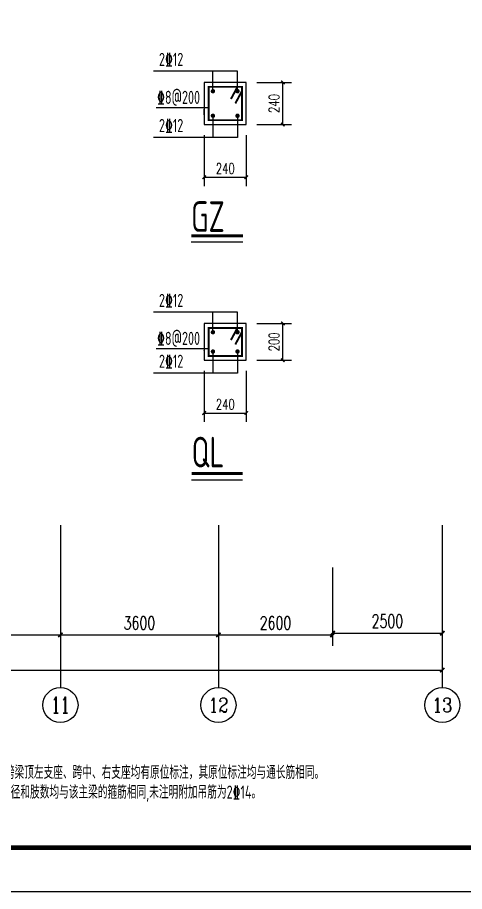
# Model space of a CAD drawing. Extents: x 1051052 to 1482120, y -981644 to -673261.
# Drawn here: x 1132918 to 1143104, y -981644 to -961714 of the extents above; entities that cross this region are included whole.
import ezdxf
from ezdxf.enums import TextEntityAlignment as Align

# ---------------------------------------------------------------- set-up
doc = ezdxf.new("R2010")
doc.units = 0
doc.header["$LTSCALE"] = 1000
doc.header["$MEASUREMENT"] = 0
for name, color, linetype in [('82', 2, 'Continuous'), ('AXIS', 3, 'Continuous'), ('AXIS_TEXT', 7, 'Continuous'), ('DIM_SYMB', 3, 'Continuous'), ('PUB_DIM', 3, 'Continuous'), ('PUB_TEXT', 7, 'Continuous'), ('TK', 142, 'Continuous'), ('填充', 8, 'Continuous'), ('钢筋', 1, 'Continuous')]:
    doc.layers.add(name, color=color, linetype=linetype)
doc.layers.add('TITLE', color=7, linetype='Continuous', lineweight=25)
doc.styles.add('_TCH_AXIS', font='COMPLEX', dxfattribs={"bigfont": 'GBCBIG'})
doc.styles.add('_TCH_DIM_T3', font='SIMPLEX', dxfattribs={"width": 0.705882, "bigfont": 'GBCBIG'})
doc.styles.add('COMPLEX', font='COMPLEX')
doc.styles.add('FromPkpm', font='Pkpmeng', dxfattribs={"width": 0.7, "bigfont": 'hztxt'})
doc.styles.get("Standard").update_dxf_attribs({"font": 'tssdeng.shx', "width": 0.7, "bigfont": '0hztxt.shx'})
doc.styles.add('TSSD_Dimension', font='Tssdeng.shx', dxfattribs={"width": 0.7, "bigfont": 'Hztxt.shx'})
doc.dimstyles.new('_TCH_ARCH&&100', dxfattribs={"dimtxt": 297.5, "dimasz": 100, "dimexe": 250, "dimexo": 300, "dimgap": 126.25, "dimtad": 1, "dimdec": 0, "dimzin": 0, "dimdsep": 46, "dimtxsty": '_TCH_DIM_T3', "dimblk": 'ARCHTICK', "dimcen": 0.09, "dimclrt": 7, "dimazin": 2, "dimtfac": 1, "dimtdec": 0, "dimtix": 1, "dimtmove": 2, "dimatfit": 3, "dimfxl": 0, "dimtolj": 1, "dimtzin": 0, "dimarcsym": 0})
doc.dimstyles.new('TCH-25-0.4&&80', dxfattribs={"dimtxt": 238, "dimasz": 80, "dimexe": 200, "dimexo": 240, "dimgap": 80, "dimtad": 1, "dimdec": 0, "dimlfac": 0.25, "dimzin": 0, "dimdsep": 46, "dimtxsty": '_TCH_DIM_T3', "dimblk": 'ARCHTICK', "dimcen": 0.09, "dimclrt": 7, "dimazin": 2, "dimtfac": 1, "dimtdec": 0, "dimtix": 1, "dimtmove": 2, "dimatfit": 3, "dimfxl": 0, "dimtolj": 1, "dimtzin": 0, "dimarcsym": 0})

# ---------------------------------------------------------------- blocks, each defined once
blk = doc.blocks.new('_ArchTick')
at = {"color": 0, "linetype": 'ByBlock', "const_width": 0.4}
blk.add_lwpolyline([(-0.5, -0.5), (0.5, 0.5)], dxfattribs=at)
blk = doc.blocks.new('*D156')
at = {"layer": 'AXIS', "color": 0, "lineweight": -2, "transparency": 16777216}
for p, q in [((1130297, -974294), (1130297, -976044)), ((1133897, -974294), (1133897, -976044)), ((1130297, -975794), (1133897, -975794))]:
    blk.add_line(p, q, dxfattribs=at)
at = {"layer": 'Defpoints', "color": 0, "transparency": 16777216}
for p in [(1130297, -973294), (1133897, -973294), (1133897, -975794)]:
    blk.add_point(p, dxfattribs=at)
at = {"layer": 'AXIS', "color": 0, "lineweight": -2, "transparency": 16777216, "xscale": 100, "yscale": 100, "zscale": 100, "rotation": 180}
blk.add_blockref('_ArchTick', (1130297, -975794), dxfattribs=at)
at = {"layer": 'AXIS', "color": 0, "lineweight": -2, "transparency": 16777216, "xscale": 100, "yscale": 100, "zscale": 100}
blk.add_blockref('_ArchTick', (1133897, -975794), dxfattribs=at)
at = {"layer": 'AXIS', "color": 7, "transparency": 16777216, "insert": (1132097, -975519), "char_height": 297.5, "attachment_point": 5, "style": '_TCH_DIM_T3'}
blk.add_mtext('\\A1;3600', dxfattribs=at)
blk = doc.blocks.new('*D157')
at = {"layer": 'AXIS', "color": 0, "lineweight": -2, "transparency": 16777216}
for p, q in [((1133897, -974294), (1133897, -976044)), ((1137497, -974294), (1137497, -976044)), ((1133897, -975794), (1137497, -975794))]:
    blk.add_line(p, q, dxfattribs=at)
at = {"layer": 'Defpoints', "color": 0, "transparency": 16777216}
for p in [(1133897, -973294), (1137497, -973294), (1137497, -975794)]:
    blk.add_point(p, dxfattribs=at)
at = {"layer": 'AXIS', "color": 0, "lineweight": -2, "transparency": 16777216, "xscale": 100, "yscale": 100, "zscale": 100, "rotation": 180}
blk.add_blockref('_ArchTick', (1133897, -975794), dxfattribs=at)
at = {"layer": 'AXIS', "color": 0, "lineweight": -2, "transparency": 16777216, "xscale": 100, "yscale": 100, "zscale": 100}
blk.add_blockref('_ArchTick', (1137497, -975794), dxfattribs=at)
at = {"layer": 'AXIS', "color": 7, "transparency": 16777216, "insert": (1135697, -975519), "char_height": 297.5, "attachment_point": 5, "style": '_TCH_DIM_T3'}
blk.add_mtext('\\A1;3600', dxfattribs=at)
blk = doc.blocks.new('*D158')
at = {"layer": 'AXIS', "color": 0, "lineweight": -2, "transparency": 16777216}
for p, q in [((1103697, -975094), (1103697, -976844)), ((1142597, -975094), (1142597, -976844)), ((1103697, -976594), (1142597, -976594))]:
    blk.add_line(p, q, dxfattribs=at)
at = {"layer": 'Defpoints', "color": 0, "transparency": 16777216}
for p in [(1103697, -973294), (1142597, -973294), (1142597, -976594)]:
    blk.add_point(p, dxfattribs=at)
at = {"layer": 'AXIS', "color": 0, "lineweight": -2, "transparency": 16777216, "xscale": 100, "yscale": 100, "zscale": 100, "rotation": 180}
blk.add_blockref('_ArchTick', (1103697, -976594), dxfattribs=at)
at = {"layer": 'AXIS', "color": 0, "lineweight": -2, "transparency": 16777216, "xscale": 100, "yscale": 100, "zscale": 100}
blk.add_blockref('_ArchTick', (1142597, -976594), dxfattribs=at)
at = {"layer": 'AXIS', "color": 7, "transparency": 16777216, "insert": (1123147, -976319), "char_height": 297.5, "attachment_point": 5, "style": '_TCH_DIM_T3'}
blk.add_mtext('\\A1;38900', dxfattribs=at)
blk = doc.blocks.new('_AXISO')
blk.add_circle((0, 0), 0.5)
at = {"layer": 'AXIS_TEXT', "style": 'COMPLEX', "width": 1.041667}
blk.add_attdef('A', text='', height=0.56, dxfattribs=at).set_placement((-0.25, -0.28), (0.25, -0.28), align=Align.FIT)
blk = doc.blocks.new('*D163')
at = {"layer": 'AXIS', "color": 0, "lineweight": -2, "transparency": 16777216}
for p, q in [((1137497, -974294), (1137497, -976044)), ((1140097, -974294), (1140097, -976044)), ((1137497, -975794), (1140097, -975794))]:
    blk.add_line(p, q, dxfattribs=at)
at = {"layer": 'Defpoints', "color": 0, "transparency": 16777216}
for p in [(1137497, -973294), (1140097, -973358), (1140097, -975794)]:
    blk.add_point(p, dxfattribs=at)
at = {"layer": 'AXIS', "color": 0, "lineweight": -2, "transparency": 16777216, "xscale": 100, "yscale": 100, "zscale": 100, "rotation": 180}
blk.add_blockref('_ArchTick', (1137497, -975794), dxfattribs=at)
at = {"layer": 'AXIS', "color": 0, "lineweight": -2, "transparency": 16777216, "xscale": 100, "yscale": 100, "zscale": 100}
blk.add_blockref('_ArchTick', (1140097, -975794), dxfattribs=at)
at = {"layer": 'AXIS', "color": 7, "transparency": 16777216, "insert": (1138797, -975519), "char_height": 297.5, "attachment_point": 5, "style": '_TCH_DIM_T3'}
blk.add_mtext('\\A1;2600', dxfattribs=at)
blk = doc.blocks.new('*D165')
at = {"layer": 'AXIS', "color": 0, "lineweight": -2, "transparency": 16777216}
for p, q in [((1140097, -974254), (1140097, -976004)), ((1142597, -974254), (1142597, -976004)), ((1140097, -975754), (1142597, -975754))]:
    blk.add_line(p, q, dxfattribs=at)
at = {"layer": 'Defpoints', "color": 0, "transparency": 16777216}
for p in [(1140097, -973358), (1142597, -973785), (1142597, -975754)]:
    blk.add_point(p, dxfattribs=at)
at = {"layer": 'AXIS', "color": 0, "lineweight": -2, "transparency": 16777216, "xscale": 100, "yscale": 100, "zscale": 100, "rotation": 180}
blk.add_blockref('_ArchTick', (1140097, -975754), dxfattribs=at)
at = {"layer": 'AXIS', "color": 0, "lineweight": -2, "transparency": 16777216, "xscale": 100, "yscale": 100, "zscale": 100}
blk.add_blockref('_ArchTick', (1142597, -975754), dxfattribs=at)
at = {"layer": 'AXIS', "color": 7, "transparency": 16777216, "insert": (1141347, -975479), "char_height": 297.5, "attachment_point": 5, "style": '_TCH_DIM_T3'}
blk.add_mtext('\\A1;2500', dxfattribs=at)
blk = doc.blocks.new('A2K')
at = {"layer": 'TK'}
blk.add_lwpolyline([(0, 0), (59400, 0), (59400, 42000), (0, 42000)], close=True, dxfattribs=at)
at = {"layer": 'TK', "const_width": 100}
blk.add_lwpolyline([(2500, 1000), (58400, 1000), (58400, 41000), (2500, 41000)], close=True, dxfattribs=at)
blk = doc.blocks.new('*D920')
at = {"layer": 'Defpoints', "color": 0, "transparency": 16777216}
for p in [(1138132, -968691), (1138964, -968691), (1138132, -969531)]:
    blk.add_point(p, dxfattribs=at)
at = {"layer": 'PUB_DIM', "color": 0, "lineweight": -2, "transparency": 16777216}
for p, q in [((1138372, -968691), (1139164, -968691)), ((1138964, -969531), (1138964, -968691)), ((1138372, -969531), (1139164, -969531))]:
    blk.add_line(p, q, dxfattribs=at)
at = {"layer": 'PUB_DIM', "color": 0, "lineweight": -2, "transparency": 16777216, "xscale": 80, "yscale": 80, "zscale": 80}
for p, rotation in [((1138964, -968691), 90), ((1138964, -969531), 270)]:
    blk.add_blockref('_ArchTick', p, dxfattribs=dict(at, rotation=rotation))
at = {"layer": 'PUB_DIM', "color": 7, "transparency": 16777216, "insert": (1138765, -969111), "char_height": 238, "attachment_point": 5, "rotation": 90, "style": '_TCH_DIM_T3'}
blk.add_mtext('\\A1;200', dxfattribs=at)
blk = doc.blocks.new('*D921')
at = {"layer": 'Defpoints', "color": 0, "transparency": 16777216}
for p in [(1137172, -969531), (1138132, -969531), (1138132, -970733)]:
    blk.add_point(p, dxfattribs=at)
at = {"layer": 'PUB_DIM', "color": 0, "lineweight": -2, "transparency": 16777216}
for p, q in [((1137172, -969771), (1137172, -970933)), ((1138132, -969771), (1138132, -970933)), ((1137172, -970733), (1138132, -970733))]:
    blk.add_line(p, q, dxfattribs=at)
at = {"layer": 'PUB_DIM', "color": 0, "lineweight": -2, "transparency": 16777216, "xscale": 80, "yscale": 80, "zscale": 80, "rotation": 180}
blk.add_blockref('_ArchTick', (1137172, -970733), dxfattribs=at)
at = {"layer": 'PUB_DIM', "color": 0, "lineweight": -2, "transparency": 16777216, "xscale": 80, "yscale": 80, "zscale": 80}
blk.add_blockref('_ArchTick', (1138132, -970733), dxfattribs=at)
at = {"layer": 'PUB_DIM', "color": 7, "transparency": 16777216, "insert": (1137652, -970534), "char_height": 238, "attachment_point": 5, "style": '_TCH_DIM_T3'}
blk.add_mtext('\\A1;240', dxfattribs=at)
blk = doc.blocks.new('*D941')
at = {"layer": 'Defpoints', "color": 0, "transparency": 16777216}
for p in [(1138132, -963195), (1138964, -963195), (1138132, -964155)]:
    blk.add_point(p, dxfattribs=at)
at = {"layer": 'PUB_DIM', "color": 0, "lineweight": -2, "transparency": 16777216}
for p, q in [((1138372, -963195), (1139164, -963195)), ((1138964, -964155), (1138964, -963195)), ((1138372, -964155), (1139164, -964155))]:
    blk.add_line(p, q, dxfattribs=at)
at = {"layer": 'PUB_DIM', "color": 0, "lineweight": -2, "transparency": 16777216, "xscale": 80, "yscale": 80, "zscale": 80}
for p, rotation in [((1138964, -963195), 90), ((1138964, -964155), 270)]:
    blk.add_blockref('_ArchTick', p, dxfattribs=dict(at, rotation=rotation))
at = {"layer": 'PUB_DIM', "color": 7, "transparency": 16777216, "insert": (1138765, -963675), "char_height": 238, "attachment_point": 5, "rotation": 90, "style": '_TCH_DIM_T3'}
blk.add_mtext('\\A1;240', dxfattribs=at)
blk = doc.blocks.new('*D942')
at = {"layer": 'Defpoints', "color": 0, "transparency": 16777216}
for p in [(1137172, -964155), (1138132, -964155), (1138132, -965357)]:
    blk.add_point(p, dxfattribs=at)
at = {"layer": 'PUB_DIM', "color": 0, "lineweight": -2, "transparency": 16777216}
for p, q in [((1137172, -964395), (1137172, -965557)), ((1138132, -964395), (1138132, -965557)), ((1137172, -965357), (1138132, -965357))]:
    blk.add_line(p, q, dxfattribs=at)
at = {"layer": 'PUB_DIM', "color": 0, "lineweight": -2, "transparency": 16777216, "xscale": 80, "yscale": 80, "zscale": 80, "rotation": 180}
blk.add_blockref('_ArchTick', (1137172, -965357), dxfattribs=at)
at = {"layer": 'PUB_DIM', "color": 0, "lineweight": -2, "transparency": 16777216, "xscale": 80, "yscale": 80, "zscale": 80}
blk.add_blockref('_ArchTick', (1138132, -965357), dxfattribs=at)
at = {"layer": 'PUB_DIM', "color": 7, "transparency": 16777216, "insert": (1137652, -965158), "char_height": 238, "attachment_point": 5, "style": '_TCH_DIM_T3'}
blk.add_mtext('\\A1;240', dxfattribs=at)

msp = doc.modelspace()

# ---------------------------------------------------------------- linework, layer by layer
at = {"layer": '82'}
for p, q in [((1138131.545, -963195.264), (1137171.641, -963195.264)), ((1137171.641, -963195.264), (1137171.641, -963933.84)), ((1138131.545, -964155.168), (1138131.545, -963195.264)), ((1137171.641, -963933.84), (1137171.641, -963806.398)), ((1137171.641, -963806.398), (1137171.641, -964155.168)), ((1137171.641, -964155.168), (1138131.545, -964155.168)), ((1138131.545, -968690.894), (1137171.641, -968690.894)), ((1137171.641, -968690.894), (1137171.641, -969309.469)), ((1138131.545, -969530.798), (1138131.545, -968690.894)), ((1137171.641, -969309.469), (1137171.641, -969302.027)), ((1137171.641, -969302.027), (1137171.641, -969530.798)), ((1137171.641, -969530.798), (1138131.545, -969530.798))]:
    msp.add_line(p, q, dxfattribs=at)
at = {"layer": 'AXIS'}
for p, q in [((1133897.376, -973293.811), (1133897.376, -976992.472)), ((1137497.376, -973293.811), (1137497.376, -976992.472)), ((1142597.376, -973293.811), (1142597.376, -976992.472))]:
    msp.add_line(p, q, dxfattribs=at)
at = {"layer": 'DIM_SYMB', "const_width": 70}
for points in [[(1136875.775, -966689.945), (1138055.391, -966689.945)], [(1136885.198, -972113.743), (1138045.967, -972113.743)]]:
    msp.add_lwpolyline(points, dxfattribs=at)
at = {"layer": 'DIM_SYMB'}
for points in [[(1136875.775, -966829.945), (1138055.391, -966829.945)], [(1136885.198, -972253.743), (1138045.967, -972253.743)]]:
    msp.add_lwpolyline(points, dxfattribs=at)
at = {"layer": 'PUB_TEXT'}
for p, q in [((1137371.641, -962939.562), (1136016.15, -962939.562)), ((1137371.641, -963395.264), (1137371.641, -962939.562)), ((1137931.545, -962939.562), (1137371.641, -962939.562)), ((1137931.545, -963395.264), (1137931.545, -962939.562)), ((1136079.852, -963767.511), (1137271.641, -963767.511)), ((1137371.641, -963955.168), (1137371.641, -964446.864)), ((1137931.545, -963955.168), (1137931.545, -964446.864)), ((1137371.641, -964446.864), (1136016.15, -964446.864)), ((1137931.545, -964446.864), (1137371.641, -964446.864)), ((1137371.641, -968435.192), (1136016.15, -968435.192)), ((1137371.641, -968890.894), (1137371.641, -968435.192)), ((1137931.545, -968435.192), (1137371.641, -968435.192)), ((1137931.545, -968890.894), (1137931.545, -968435.192)), ((1136079.852, -969263.141), (1137271.641, -969263.141)), ((1137371.641, -969330.798), (1137371.641, -969822.493)), ((1137931.545, -969330.798), (1137931.545, -969822.493)), ((1137371.641, -969822.493), (1136016.15, -969822.493)), ((1137931.545, -969822.493), (1137371.641, -969822.493))]:
    msp.add_line(p, q, dxfattribs=at)
at = {"layer": '钢筋', "const_width": 45}
for points in [[(1138031.545, -963295.264), (1137271.641, -963295.264), (1137271.641, -964055.168), (1138031.545, -964055.168), (1138031.545, -963295.264)], [(1137931.545, -963295.264), (1137781.545, -963573.448)], [(1138031.545, -963395.264), (1137881.545, -963673.448)], [(1138031.545, -968790.894), (1137271.641, -968790.894), (1137271.641, -969430.798), (1138031.545, -969430.798), (1138031.545, -968790.894)], [(1137931.545, -968790.894), (1137781.545, -969069.078)], [(1138031.545, -968890.894), (1137881.545, -969169.078)]]:
    msp.add_lwpolyline(points, dxfattribs=at)
at = {"layer": '钢筋', "const_width": 50}
for points in [[(1137396.641, -963395.264, 1), (1137346.641, -963395.264, 1), (1137396.641, -963395.264, 1)], [(1137956.545, -963395.264, 1), (1137906.545, -963395.264, 1), (1137956.545, -963395.264, 1)], [(1137396.641, -963955.168, 1), (1137346.641, -963955.168, 1), (1137396.641, -963955.168, 1)], [(1137956.545, -963955.168, 1), (1137906.545, -963955.168, 1), (1137956.545, -963955.168, 1)], [(1137396.641, -968890.894, 1), (1137346.641, -968890.894, 1), (1137396.641, -968890.894, 1)], [(1137956.545, -968890.894, 1), (1137906.545, -968890.894, 1), (1137956.545, -968890.894, 1)], [(1137396.641, -969330.798, 1), (1137346.641, -969330.798, 1), (1137396.641, -969330.798, 1)], [(1137956.545, -969330.798, 1), (1137906.545, -969330.798, 1), (1137956.545, -969330.798, 1)]]:
    msp.add_lwpolyline(points, format="xyb", dxfattribs=at)

# ---------------------------------------------------------------- block references
at = {"layer": 'AXIS'}
ref = msp.add_blockref('_AXISO', (1133897.376, -977392.472), dxfattribs=dict(at, xscale=800, yscale=800, zscale=800))
ref.add_attrib('A', '11', dxfattribs={"layer": 'AXIS_TEXT', "height": 368.7626, "style": '_TCH_AXIS'}).set_placement((1133686.654, -977576.853), (1134108.097, -977576.853), align=Align.FIT)
ref = msp.add_blockref('_AXISO', (1137497.376, -977392.472), dxfattribs=dict(at, xscale=800, yscale=800, zscale=800))
ref.add_attrib('A', '12', dxfattribs={"layer": 'AXIS_TEXT', "height": 328.4455, "style": '_TCH_AXIS'}).set_placement((1137270.592, -977556.694), (1137724.159, -977556.694), align=Align.FIT)
ref = msp.add_blockref('_AXISO', (1142597.376, -977392.472), dxfattribs=dict(at, xscale=800, yscale=800, zscale=800))
ref.add_attrib('A', '13', dxfattribs={"layer": 'AXIS_TEXT', "height": 328.4455, "style": '_TCH_AXIS'}).set_placement((1142370.592, -977556.694), (1142824.159, -977556.694), align=Align.FIT)
at = {"layer": '填充'}
msp.add_blockref('A2K', (1096816.779, -981643.929), dxfattribs=at)

# ---------------------------------------------------------------- texts
at = {"layer": 'PUB_TEXT', "style": 'TSSD_Dimension', "width": 0.7}
for s, p in [('2%%13212', (1136141.643, -962819.564)), ('%%1328@200', (1136098.048, -963685.091)), ('2%%13212', (1136141.643, -964326.866)), ('2%%13212', (1136141.643, -968315.193)), ('%%1328@200', (1136098.048, -969180.721)), ('2%%13212', (1136141.643, -969702.495))]:
    msp.add_text(s, height=300, dxfattribs=at).set_placement(p)
at = {"layer": 'PUB_TEXT', "color": 7, "width": 0.7}
for s, p in [('GZ', (1136875.775, -966603.791)), ('QL', (1136885.198, -971973.743))]:
    msp.add_text(s, height=700, dxfattribs=at).set_placement(p)
at = {"layer": 'TITLE', "style": 'FromPkpm', "width": 0.7}
for s, p in [('1、图中梁顶原位标注后面加注“(通长)”表示该跨梁顶左支座、跨中、右支座均有原位标注，其原位标注均与通长筋相同。', (1128216.812, -978777.201)), ('2、图中未原位标注的附加箍筋，钢筋等级、直径和肢数均与该主梁的箍筋相同,未注明附加吊筋为2%%13214。', (1128216.812, -979227.201))]:
    msp.add_text(s, height=300, dxfattribs=at).set_placement(p, align=Align.TOP_LEFT)

# ---------------------------------------------------------------- dimensions: what is measured, and where the dimension line sits
at = {"layer": 'AXIS'}
for p1, p2, distance, picture, middle in [((1103697.376, -973293.811), (1142597.376, -973293.811), -3300, '*D158', (1123147.376, -976318.811)), ((1130297.376, -973293.811), (1133897.376, -973293.811), -2500, '*D156', (1132097.376, -975518.811)), ((1133897.376, -973293.811), (1137497.376, -973293.811), -2500, '*D157', (1135697.376, -975518.811))]:
    dim = msp.add_aligned_dim(p1=p1, p2=p2, distance=distance, dimstyle='_TCH_ARCH&&100', dxfattribs=at)
    dim.commit()
    dim.dimension.update_dxf_attribs({"geometry": picture, "text_midpoint": middle})
for base, p1, p2, picture, middle in [((1140097.376, -975793.811), (1137497.376, -973293.811), (1140097.376, -973358.077), '*D163', (1138797.376, -975518.811)), ((1142597.376, -975753.773), (1140097.376, -973358.077), (1142597.376, -973785.249), '*D165', (1141347.376, -975478.773))]:
    dim = msp.add_linear_dim(base=base, p1=p1, p2=p2, angle=180, dimstyle='_TCH_ARCH&&100', dxfattribs=at)
    dim.commit()
    dim.dimension.update_dxf_attribs({"geometry": picture, "text_midpoint": middle})
at = {"layer": 'PUB_DIM'}
for p1, p2, distance, picture, middle in [((1138131.545, -964155.168), (1138131.545, -963195.264), -832.781, '*D941', (1138765.326, -963675.216)), ((1137171.641, -964155.168), (1138131.545, -964155.168), -1201.866, '*D942', (1137651.593, -965158.034)), ((1137171.641, -969530.798), (1138131.545, -969530.798), -1201.866, '*D921', (1137651.593, -970533.664))]:
    dim = msp.add_aligned_dim(p1=p1, p2=p2, distance=distance, dimstyle='TCH-25-0.4&&80', dxfattribs=at)
    dim.commit()
    dim.dimension.update_dxf_attribs({"geometry": picture, "text_midpoint": middle})
dim = msp.add_aligned_dim(p1=(1138131.545, -969530.798), p2=(1138131.545, -968690.894), distance=-832.781, text='200', dimstyle='TCH-25-0.4&&80', dxfattribs=at)
dim.commit()
dim.dimension.update_dxf_attribs({"geometry": '*D920', "text_midpoint": (1138765.326, -969110.846)})

doc.saveas('drawing.dxf')
